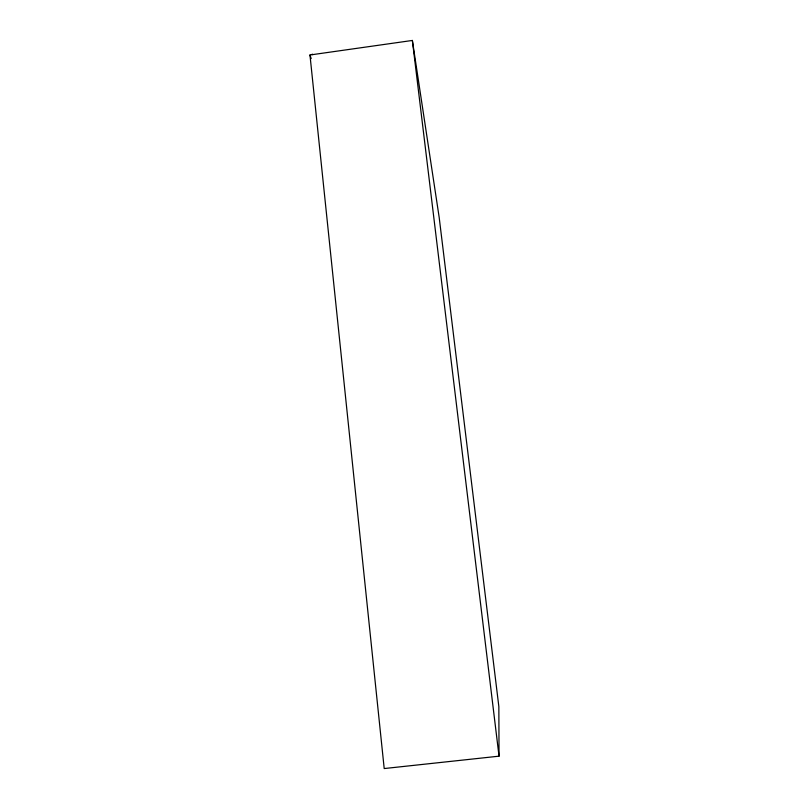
<?xml version="1.0" encoding="UTF-8"?>
<svg xmlns="http://www.w3.org/2000/svg" width="809" height="809" viewBox="0 0 809 809"><rect width="100%" height="100%" fill="white"/><g stroke="black" fill="none" stroke-linecap="round" stroke-linejoin="round"><path stroke-width="1.21" d="M309.968 54.992L412.368 40.45L439.186 217.429L498.85 706.631L499.032 756.172L384.204 768.55L309.968 54.992L311.182 58.572M312.264 54.092L312.446 54.638M412.368 40.45L499.032 756.172"/></g></svg>
